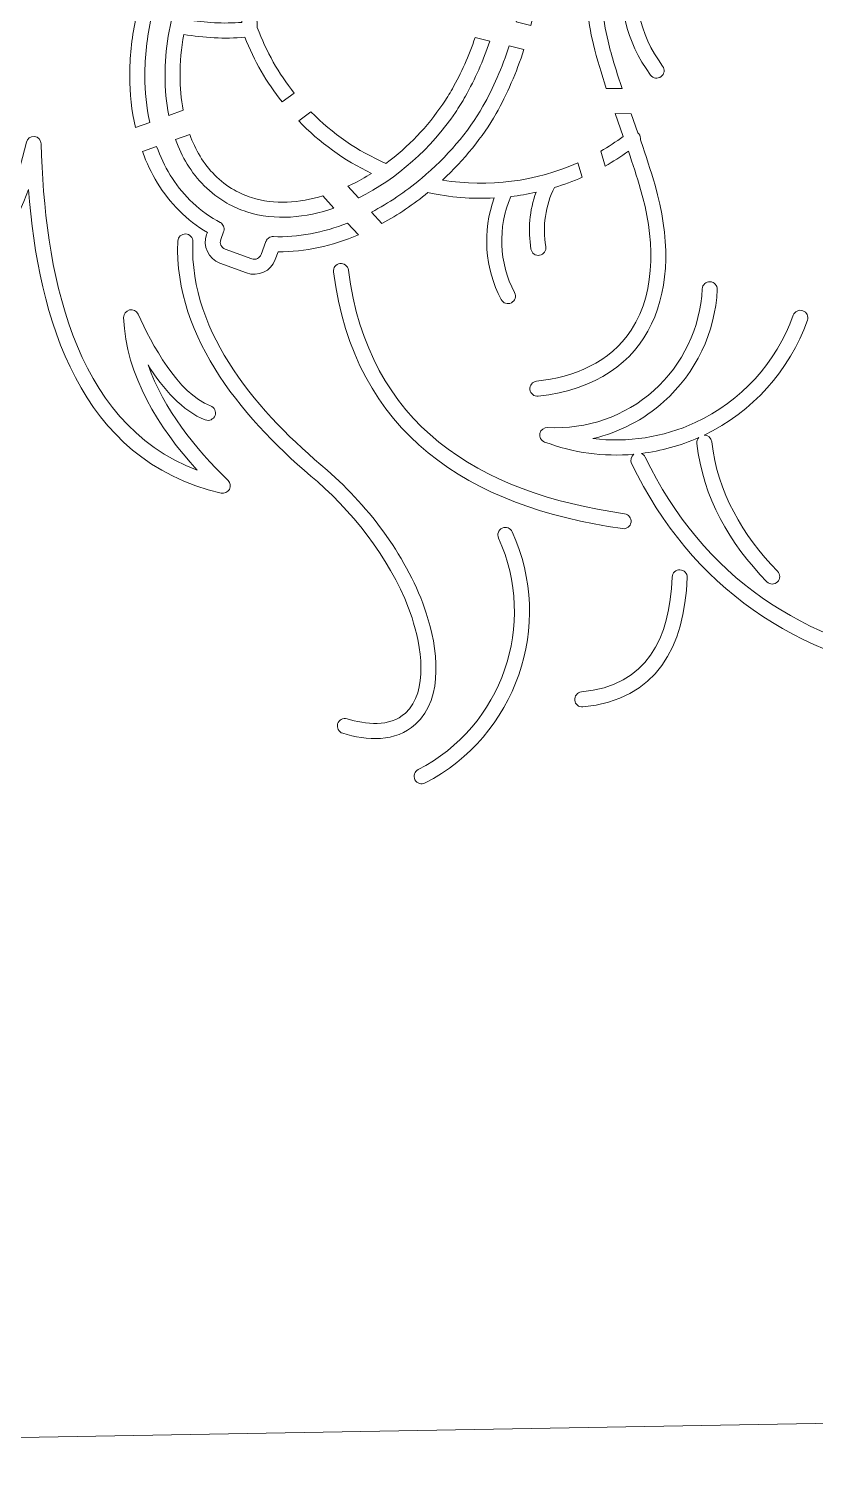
# Model space of a CAD drawing. Header units: centimetres. Extents: x -35.4 to 35.4, y -35.4 to 35.4.
# Drawn here: x 11.38 to 14.52, y -35.18 to -29.49 of the extents above; entities that cross this region are included whole.
import ezdxf

# ---------------------------------------------------------------- set-up
doc = ezdxf.new("R2010")
doc.units = ezdxf.units.CM
doc.header["$MEASUREMENT"] = 0
doc.layers.add('layer 1', color=7, linetype='Continuous')

msp = doc.modelspace()

# ---------------------------------------------------------------- linework, layer by layer
at = {"layer": 'layer 1', "color": 250, "lineweight": 9}
for points, knots in [([(25.92077, -18.09529), (25.92077, -18.09529), (7.04419, -17.76356), (7.04419, -17.76356), (7.04419, -17.76356), (7.04419, -17.76356), (7.04419, -20.26356), (7.04419, -20.26356), (7.04419, -20.26356), (7.04419, -20.26356), (6.44419, -20.26356), (6.44419, -20.26356), (6.44419, -20.26356), (6.44419, -20.26356), (6.44419, -23.76356), (6.44419, -23.76356), (6.44419, -23.76356), (6.44419, -23.76356), (7.04419, -23.76356), (7.04419, -23.76356), (7.04419, -23.76356), (7.04419, -23.76356), (7.04419, -29.17998), (7.04419, -29.17998), (7.04419, -29.17998), (7.04419, -29.17998), (6.44419, -29.17998), (6.44419, -29.17998), (6.44419, -29.17998), (6.44419, -29.17998), (6.44419, -32.67998), (6.44419, -32.67998), (6.44419, -32.67998), (6.44419, -32.67998), (7.04419, -32.67998), (7.04419, -32.67998), (7.04419, -32.67998), (7.04419, -32.67998), (7.04419, -35.17998), (7.04419, -35.17998), (7.04419, -35.17998), (7.04419, -35.17998), (25.92077, -34.84825), (25.92077, -34.84825), (25.92077, -34.84825), (25.92077, -34.84825), (25.92077, -32.67998), (25.92077, -32.67998), (25.92077, -32.67998), (25.92077, -32.67998), (26.52077, -32.67998), (26.52077, -32.67998), (26.52077, -32.67998), (26.52077, -32.67998), (26.52077, -33.27998), (26.52077, -33.27998), (26.52077, -33.27998), (26.52077, -33.27998), (26.82077, -33.27998), (26.82077, -33.27998), (26.82077, -33.27998), (26.90033, -33.27998), (26.97664, -33.24837), (27.0329, -33.19211), (27.0329, -33.19211), (27.08916, -33.13585), (27.12077, -33.05954), (27.12077, -32.97998), (27.12077, -32.97998), (27.12077, -32.97998), (27.12077, -28.87998), (27.12077, -28.87998), (27.12077, -28.87998), (27.12077, -28.71429), (26.98645, -28.57998), (26.82077, -28.57998), (26.82077, -28.57998), (26.82077, -28.57998), (26.52077, -28.57998), (26.52077, -28.57998), (26.52077, -28.57998), (26.52077, -28.57998), (26.52077, -29.17998), (26.52077, -29.17998), (26.52077, -29.17998), (26.52077, -29.17998), (25.92077, -29.17998), (25.92077, -29.17998), (25.92077, -29.17998), (25.92077, -29.17998), (25.92077, -23.76356), (25.92077, -23.76356), (25.92077, -23.76356), (25.92077, -23.76356), (26.59077, -23.76356), (26.59077, -23.76356), (26.59077, -23.76356), (26.59077, -23.76356), (26.59077, -24.36356), (26.59077, -24.36356), (26.59077, -24.36356), (26.59077, -24.36356), (26.82077, -24.36356), (26.82077, -24.36356), (26.82077, -24.36356), (26.90033, -24.36356), (26.97664, -24.33196), (27.0329, -24.2757), (27.0329, -24.2757), (27.08916, -24.21944), (27.12077, -24.14313), (27.12077, -24.06356), (27.12077, -24.06356), (27.12077, -24.06356), (27.12077, -19.96356), (27.12077, -19.96356), (27.12077, -19.96356), (27.12077, -19.79788), (26.98645, -19.66357), (26.82077, -19.66356), (26.82077, -19.66356), (26.82077, -19.66356), (26.59077, -19.66356), (26.59077, -19.66356), (26.59077, -19.66356), (26.59077, -19.66356), (26.59077, -20.26356), (26.59077, -20.26356), (26.59077, -20.26356), (26.59077, -20.26356), (25.92077, -20.26356), (25.92077, -20.26356), (25.92077, -20.26356), (25.92077, -20.26356), (25.92077, -18.09529), (25.92077, -18.09529)], [0, 0, 0, 0, 0.0285714, 0.0285714, 0.0285714, 0.0285714, 0.0571429, 0.0571429, 0.0571429, 0.0571429, 0.0857143, 0.0857143, 0.0857143, 0.0857143, 0.1142857, 0.1142857, 0.1142857, 0.1142857, 0.1428571, 0.1428571, 0.1428571, 0.1428571, 0.1714286, 0.1714286, 0.1714286, 0.1714286, 0.2, 0.2, 0.2, 0.2, 0.2285714, 0.2285714, 0.2285714, 0.2285714, 0.2571429, 0.2571429, 0.2571429, 0.2571429, 0.2857143, 0.2857143, 0.2857143, 0.2857143, 0.3142857, 0.3142857, 0.3142857, 0.3142857, 0.3428571, 0.3428571, 0.3428571, 0.3428571, 0.3714286, 0.3714286, 0.3714286, 0.3714286, 0.4, 0.4, 0.4, 0.4, 0.4285714, 0.4285714, 0.4285714, 0.4285714, 0.4571429, 0.4571429, 0.4571429, 0.4571429, 0.4857143, 0.4857143, 0.4857143, 0.4857143, 0.5142857, 0.5142857, 0.5142857, 0.5142857, 0.5428571, 0.5428571, 0.5428571, 0.5428571, 0.5714286, 0.5714286, 0.5714286, 0.5714286, 0.6, 0.6, 0.6, 0.6, 0.6285714, 0.6285714, 0.6285714, 0.6285714, 0.6571429, 0.6571429, 0.6571429, 0.6571429, 0.6857143, 0.6857143, 0.6857143, 0.6857143, 0.7142857, 0.7142857, 0.7142857, 0.7142857, 0.7428571, 0.7428571, 0.7428571, 0.7428571, 0.7714286, 0.7714286, 0.7714286, 0.7714286, 0.8, 0.8, 0.8, 0.8, 0.8285714, 0.8285714, 0.8285714, 0.8285714, 0.8571429, 0.8571429, 0.8571429, 0.8571429, 0.8857143, 0.8857143, 0.8857143, 0.8857143, 0.9142857, 0.9142857, 0.9142857, 0.9142857, 0.9428571, 0.9428571, 0.9428571, 0.9428571, 1, 1, 1, 1]), ([(13.1927, -28.97023), (13.1927, -28.97023), (13.14685, -29.00911), (13.14685, -29.00911), (13.14685, -29.00911), (13.14979, -29.01297), (13.15278, -29.01678), (13.15583, -29.02055), (13.15583, -29.02055), (13.17166, -29.04013), (13.18862, -29.05855), (13.20659, -29.07576), (13.20659, -29.07576), (13.22718, -29.18721), (13.21852, -29.30868), (13.19053, -29.42579), (13.19053, -29.42579), (13.19053, -29.42579), (13.24881, -29.44008), (13.24881, -29.44008), (13.24881, -29.44008), (13.27325, -29.33785), (13.28375, -29.23243), (13.27472, -29.13189), (13.27472, -29.13189), (13.30344, -29.15216), (13.33386, -29.16982), (13.36557, -29.18468), (13.36557, -29.18468), (13.36427, -29.27283), (13.35043, -29.36687), (13.32711, -29.45929), (13.32711, -29.45929), (13.32711, -29.45929), (13.38537, -29.47358), (13.38537, -29.47358), (13.38537, -29.47358), (13.40774, -29.38482), (13.42173, -29.29457), (13.42496, -29.20871), (13.42496, -29.20871), (13.49204, -29.23175), (13.56341, -29.24288), (13.63572, -29.24062), (13.63572, -29.24062), (13.59374, -29.33518), (13.61153, -29.45369), (13.63482, -29.55017), (13.63482, -29.55017), (13.64892, -29.60857), (13.66675, -29.66676), (13.68614, -29.72463), (13.68614, -29.72463), (13.68614, -29.72463), (13.74968, -29.72537), (13.74968, -29.72537), (13.74968, -29.72537), (13.72825, -29.66258), (13.70843, -29.59939), (13.69315, -29.53609), (13.69315, -29.53609), (13.67227, -29.44962), (13.65224, -29.33038), (13.69874, -29.24875), (13.69874, -29.24875), (13.70167, -29.24361), (13.70484, -29.23865), (13.70825, -29.23386), (13.70825, -29.23386), (13.724, -29.23142), (13.73958, -29.22835), (13.75496, -29.22467), (13.75496, -29.22467), (13.73043, -29.38582), (13.76351, -29.53668), (13.86256, -29.67155), (13.86256, -29.67155), (13.87234, -29.68487), (13.89118, -29.68775), (13.9045, -29.67797), (13.9045, -29.67797), (13.91782, -29.66819), (13.9207, -29.64935), (13.91092, -29.63603), (13.91092, -29.63603), (13.81554, -29.50618), (13.7886, -29.36166), (13.81921, -29.20541), (13.81921, -29.20541), (13.9537, -29.15662), (14.0677, -29.06003), (14.13782, -28.93109), (14.13782, -28.93109), (14.22011, -28.77976), (14.25795, -28.46854), (14.13054, -28.32825), (14.13054, -28.32825), (14.14229, -28.28716), (14.17097, -28.25075), (14.20082, -28.22145), (14.20082, -28.22145), (14.21261, -28.20987), (14.21278, -28.19081), (14.20121, -28.17902), (14.20121, -28.17902), (14.18963, -28.16723), (14.17057, -28.16706), (14.15878, -28.17863), (14.15878, -28.17863), (14.11603, -28.22061), (14.0789, -28.2721), (14.06808, -28.33221), (14.06808, -28.33221), (14.06623, -28.34251), (14.06945, -28.35224), (14.07708, -28.3594), (14.07708, -28.3594), (14.19712, -28.47201), (14.15606, -28.77194), (14.0851, -28.90243), (14.0851, -28.90243), (13.99707, -29.06434), (13.81502, -29.1653), (13.65141, -29.1798), (13.65141, -29.1798), (13.47915, -29.19095), (13.31098, -29.11704), (13.20249, -28.98283), (13.20249, -28.98283), (13.19915, -28.9787), (13.1959, -28.97448), (13.1927, -28.97023)], [0, 0, 0, 0, 0.0294118, 0.0294118, 0.0294118, 0.0294118, 0.0588235, 0.0588235, 0.0588235, 0.0588235, 0.0882353, 0.0882353, 0.0882353, 0.0882353, 0.1176471, 0.1176471, 0.1176471, 0.1176471, 0.1470588, 0.1470588, 0.1470588, 0.1470588, 0.1764706, 0.1764706, 0.1764706, 0.1764706, 0.2058824, 0.2058824, 0.2058824, 0.2058824, 0.2352941, 0.2352941, 0.2352941, 0.2352941, 0.2647059, 0.2647059, 0.2647059, 0.2647059, 0.2941176, 0.2941176, 0.2941176, 0.2941176, 0.3235294, 0.3235294, 0.3235294, 0.3235294, 0.3529412, 0.3529412, 0.3529412, 0.3529412, 0.3823529, 0.3823529, 0.3823529, 0.3823529, 0.4117647, 0.4117647, 0.4117647, 0.4117647, 0.4411765, 0.4411765, 0.4411765, 0.4411765, 0.4705882, 0.4705882, 0.4705882, 0.4705882, 0.5, 0.5, 0.5, 0.5, 0.5294118, 0.5294118, 0.5294118, 0.5294118, 0.5588235, 0.5588235, 0.5588235, 0.5588235, 0.5882353, 0.5882353, 0.5882353, 0.5882353, 0.6176471, 0.6176471, 0.6176471, 0.6176471, 0.6470588, 0.6470588, 0.6470588, 0.6470588, 0.6764706, 0.6764706, 0.6764706, 0.6764706, 0.7058824, 0.7058824, 0.7058824, 0.7058824, 0.7352941, 0.7352941, 0.7352941, 0.7352941, 0.7647059, 0.7647059, 0.7647059, 0.7647059, 0.7941176, 0.7941176, 0.7941176, 0.7941176, 0.8235294, 0.8235294, 0.8235294, 0.8235294, 0.8529412, 0.8529412, 0.8529412, 0.8529412, 0.8823529, 0.8823529, 0.8823529, 0.8823529, 0.9117647, 0.9117647, 0.9117647, 0.9117647, 0.9411765, 0.9411765, 0.9411765, 0.9411765, 1, 1, 1, 1]), ([(11.84571, -29.67633), (11.84591, -29.73753), (11.85197, -29.79972), (11.86508, -29.86023), (11.86508, -29.86023), (11.86508, -29.86023), (11.80819, -29.88081), (11.80819, -29.88081), (11.80819, -29.88081), (11.79301, -29.81384), (11.78593, -29.74477), (11.78571, -29.67653), (11.78571, -29.67653), (11.78547, -29.60208), (11.79313, -29.52689), (11.80789, -29.45284), (11.80789, -29.45284), (11.56621, -29.35309), (11.37693, -29.15793), (11.28487, -28.91326), (11.28487, -28.91326), (11.2628, -28.92911), (11.23944, -28.94385), (11.21476, -28.95741), (11.21476, -28.95741), (11.20028, -28.96537), (11.18198, -28.96005), (11.17402, -28.94557), (11.17402, -28.94557), (11.16606, -28.93109), (11.17138, -28.91279), (11.18586, -28.90483), (11.18586, -28.90483), (11.34501, -28.81738), (11.41269, -28.75758), (11.4678, -28.58632), (11.4678, -28.58632), (11.47286, -28.57059), (11.48982, -28.56189), (11.50555, -28.56695), (11.50555, -28.56695), (11.52128, -28.57201), (11.52998, -28.58897), (11.52492, -28.6047), (11.52492, -28.6047), (11.48032, -28.74328), (11.43919, -28.78257), (11.33443, -28.87399), (11.33443, -28.87399), (11.41683, -29.10836), (11.59363, -29.29634), (11.82133, -29.39342), (11.82133, -29.39342), (11.82842, -29.36538), (11.83651, -29.33759), (11.84556, -29.31013), (11.84556, -29.31013), (11.84556, -29.31013), (11.90168, -29.33156), (11.90168, -29.33156), (11.90168, -29.33156), (11.89007, -29.36705), (11.88013, -29.40315), (11.87201, -29.43959), (11.87201, -29.43959), (11.87201, -29.43959), (11.87148, -29.44198), (11.87148, -29.44198), (11.87148, -29.44198), (11.8544, -29.51938), (11.84545, -29.59832), (11.84571, -29.67633)], [0, 0, 0, 0, 0.0526316, 0.0526316, 0.0526316, 0.0526316, 0.1052632, 0.1052632, 0.1052632, 0.1052632, 0.1578947, 0.1578947, 0.1578947, 0.1578947, 0.2105263, 0.2105263, 0.2105263, 0.2105263, 0.2631579, 0.2631579, 0.2631579, 0.2631579, 0.3157895, 0.3157895, 0.3157895, 0.3157895, 0.3684211, 0.3684211, 0.3684211, 0.3684211, 0.4210526, 0.4210526, 0.4210526, 0.4210526, 0.4736842, 0.4736842, 0.4736842, 0.4736842, 0.5263158, 0.5263158, 0.5263158, 0.5263158, 0.5789474, 0.5789474, 0.5789474, 0.5789474, 0.6315789, 0.6315789, 0.6315789, 0.6315789, 0.6842105, 0.6842105, 0.6842105, 0.6842105, 0.7368421, 0.7368421, 0.7368421, 0.7368421, 0.7894737, 0.7894737, 0.7894737, 0.7894737, 0.8421053, 0.8421053, 0.8421053, 0.8421053, 0.8947368, 0.8947368, 0.8947368, 0.8947368, 1, 1, 1, 1]), ([(12.29432, -29.48261), (12.32973, -29.57777), (12.37975, -29.66565), (12.44173, -29.74355), (12.44173, -29.74355), (12.44173, -29.74355), (12.39321, -29.77893), (12.39321, -29.77893), (12.39321, -29.77893), (12.33181, -29.70138), (12.28156, -29.61457), (12.24472, -29.52085), (12.24472, -29.52085), (12.1635, -29.52753), (12.08148, -29.5237), (12.00126, -29.50936), (12.00126, -29.50936), (11.99125, -29.56472), (11.98605, -29.62064), (11.98623, -29.67588), (11.98623, -29.67588), (11.98637, -29.72062), (11.99017, -29.76667), (11.9986, -29.81194), (11.9986, -29.81194), (11.9986, -29.81194), (11.94148, -29.8326), (11.94148, -29.8326), (11.94148, -29.8326), (11.93112, -29.78083), (11.9264, -29.72788), (11.92623, -29.67607), (11.92623, -29.67607), (11.92589, -29.57047), (11.94391, -29.46273), (11.977, -29.36034), (11.977, -29.36034), (11.977, -29.36034), (12.03313, -29.38179), (12.03313, -29.38179), (12.03313, -29.38179), (12.02587, -29.40449), (12.01939, -29.42748), (12.01374, -29.45064), (12.01374, -29.45064), (12.0861, -29.46341), (12.15997, -29.46705), (12.23325, -29.46157), (12.23325, -29.46157), (12.23325, -29.46157), (12.23258, -29.43451), (12.23258, -29.43451), (12.23258, -29.43451), (12.23258, -29.43451), (12.29271, -29.44233), (12.29271, -29.44233), (12.29271, -29.44233), (12.29299, -29.4558), (12.29354, -29.46924), (12.29432, -29.48261)], [0, 0, 0, 0, 0.0625, 0.0625, 0.0625, 0.0625, 0.125, 0.125, 0.125, 0.125, 0.1875, 0.1875, 0.1875, 0.1875, 0.25, 0.25, 0.25, 0.25, 0.3125, 0.3125, 0.3125, 0.3125, 0.375, 0.375, 0.375, 0.375, 0.4375, 0.4375, 0.4375, 0.4375, 0.5, 0.5, 0.5, 0.5, 0.5625, 0.5625, 0.5625, 0.5625, 0.625, 0.625, 0.625, 0.625, 0.6875, 0.6875, 0.6875, 0.6875, 0.75, 0.75, 0.75, 0.75, 0.8125, 0.8125, 0.8125, 0.8125, 0.875, 0.875, 0.875, 0.875, 1, 1, 1, 1]), ([(13.16297, -29.52199), (13.16297, -29.52199), (13.22146, -29.53634), (13.22146, -29.53634), (13.22146, -29.53634), (13.19571, -29.61447), (13.16243, -29.68902), (13.12431, -29.75607), (13.12431, -29.75607), (13.11178, -29.77811), (13.09837, -29.79965), (13.08416, -29.82066), (13.08416, -29.82066), (12.98848, -29.9621), (12.85231, -30.08494), (12.69906, -30.161), (12.69906, -30.161), (12.69906, -30.161), (12.69813, -30.16146), (12.69813, -30.16146), (12.69813, -30.16146), (12.69813, -30.16146), (12.65598, -30.11516), (12.65598, -30.11516), (12.65598, -30.11516), (12.65598, -30.11516), (12.67239, -30.10725), (12.67239, -30.10725), (12.67239, -30.10725), (12.69873, -30.09417), (12.72455, -30.07961), (12.74971, -30.06372), (12.74971, -30.06372), (12.64042, -30.01137), (12.54231, -29.94024), (12.45935, -29.85446), (12.45935, -29.85446), (12.45935, -29.85446), (12.50834, -29.81874), (12.50834, -29.81874), (12.50834, -29.81874), (12.59317, -29.90491), (12.69441, -29.975), (12.80742, -30.02412), (12.80742, -30.02412), (12.89591, -29.9584), (12.9739, -29.87657), (13.03446, -29.78704), (13.03446, -29.78704), (13.0478, -29.76733), (13.06039, -29.7471), (13.07215, -29.72641), (13.07215, -29.72641), (13.1075, -29.66423), (13.13864, -29.59483), (13.16297, -29.52199)], [0, 0, 0, 0, 0.0666667, 0.0666667, 0.0666667, 0.0666667, 0.1333333, 0.1333333, 0.1333333, 0.1333333, 0.2, 0.2, 0.2, 0.2, 0.2666667, 0.2666667, 0.2666667, 0.2666667, 0.3333333, 0.3333333, 0.3333333, 0.3333333, 0.4, 0.4, 0.4, 0.4, 0.4666667, 0.4666667, 0.4666667, 0.4666667, 0.5333333, 0.5333333, 0.5333333, 0.5333333, 0.6, 0.6, 0.6, 0.6, 0.6666667, 0.6666667, 0.6666667, 0.6666667, 0.7333333, 0.7333333, 0.7333333, 0.7333333, 0.8, 0.8, 0.8, 0.8, 0.8666667, 0.8666667, 0.8666667, 0.8666667, 1, 1, 1, 1]), ([(12.7497, -30.2181), (12.81892, -30.1818), (12.88502, -30.13707), (12.94555, -30.08676), (12.94555, -30.08676), (12.94555, -30.08676), (12.94946, -30.08349), (12.94946, -30.08349), (12.94946, -30.08349), (13.05067, -29.99864), (13.13609, -29.89825), (13.1943, -29.79585), (13.1943, -29.79585), (13.23517, -29.72396), (13.27104, -29.64163), (13.29926, -29.55542), (13.29926, -29.55542), (13.29926, -29.55542), (13.3577, -29.56975), (13.3577, -29.56975), (13.3577, -29.56975), (13.32803, -29.66133), (13.29002, -29.74887), (13.24646, -29.82551), (13.24646, -29.82551), (13.19333, -29.91896), (13.1196, -30.01009), (13.0325, -30.09044), (13.0325, -30.09044), (13.21621, -30.12059), (13.40454, -30.09573), (13.57311, -30.0213), (13.57311, -30.0213), (13.57311, -30.0213), (13.59005, -30.07938), (13.59005, -30.07938), (13.59005, -30.07938), (13.55379, -30.09505), (13.51668, -30.10857), (13.47895, -30.1199), (13.47895, -30.1199), (13.44336, -30.19269), (13.43133, -30.27568), (13.44495, -30.35568), (13.44495, -30.35568), (13.44773, -30.37197), (13.43671, -30.38752), (13.42042, -30.39029), (13.42042, -30.39029), (13.40413, -30.39307), (13.38858, -30.38205), (13.38581, -30.36576), (13.38581, -30.36576), (13.37285, -30.28964), (13.37999, -30.21119), (13.4059, -30.1389), (13.4059, -30.1389), (13.37282, -30.14622), (13.33937, -30.15189), (13.30569, -30.15587), (13.30569, -30.15587), (13.25247, -30.27887), (13.25756, -30.42009), (13.32018, -30.5392), (13.32018, -30.5392), (13.32787, -30.55382), (13.32222, -30.57202), (13.30759, -30.57971), (13.30759, -30.57971), (13.29297, -30.5874), (13.27477, -30.58175), (13.26708, -30.56712), (13.26708, -30.56712), (13.20096, -30.44137), (13.19134, -30.2939), (13.23894, -30.16156), (13.23894, -30.16156), (13.15101, -30.16614), (13.06215, -30.15931), (12.97471, -30.14055), (12.97471, -30.14055), (12.91754, -30.18712), (12.85585, -30.22889), (12.79135, -30.26385), (12.79135, -30.26385), (12.79135, -30.26385), (12.7497, -30.2181), (12.7497, -30.2181)], [0, 0, 0, 0, 0.0434783, 0.0434783, 0.0434783, 0.0434783, 0.0869565, 0.0869565, 0.0869565, 0.0869565, 0.1304348, 0.1304348, 0.1304348, 0.1304348, 0.173913, 0.173913, 0.173913, 0.173913, 0.2173913, 0.2173913, 0.2173913, 0.2173913, 0.2608696, 0.2608696, 0.2608696, 0.2608696, 0.3043478, 0.3043478, 0.3043478, 0.3043478, 0.3478261, 0.3478261, 0.3478261, 0.3478261, 0.3913043, 0.3913043, 0.3913043, 0.3913043, 0.4347826, 0.4347826, 0.4347826, 0.4347826, 0.4782609, 0.4782609, 0.4782609, 0.4782609, 0.5217391, 0.5217391, 0.5217391, 0.5217391, 0.5652174, 0.5652174, 0.5652174, 0.5652174, 0.6086957, 0.6086957, 0.6086957, 0.6086957, 0.6521739, 0.6521739, 0.6521739, 0.6521739, 0.6956522, 0.6956522, 0.6956522, 0.6956522, 0.7391304, 0.7391304, 0.7391304, 0.7391304, 0.7826087, 0.7826087, 0.7826087, 0.7826087, 0.826087, 0.826087, 0.826087, 0.826087, 0.8695652, 0.8695652, 0.8695652, 0.8695652, 0.9130435, 0.9130435, 0.9130435, 0.9130435, 1, 1, 1, 1]), ([(13.78502, -29.82579), (13.78502, -29.82579), (13.81239, -29.90238), (13.81239, -29.90238), (13.81239, -29.90238), (13.81239, -29.90238), (13.81606, -29.9063), (13.81606, -29.9063), (13.81606, -29.9063), (13.82143, -29.91317), (13.82332, -29.92169), (13.82199, -29.9297), (13.82199, -29.9297), (13.82199, -29.9297), (13.82366, -29.9345), (13.82366, -29.9345), (13.82366, -29.9345), (13.84395, -29.99288), (13.86352, -30.05159), (13.88067, -30.11099), (13.88067, -30.11099), (13.99816, -30.51792), (13.88166, -30.89898), (13.41487, -30.95214), (13.41487, -30.95214), (13.39846, -30.95401), (13.38354, -30.94214), (13.38167, -30.92572), (13.38167, -30.92572), (13.3798, -30.90931), (13.39167, -30.89439), (13.40809, -30.89252), (13.40809, -30.89252), (13.55788, -30.87546), (13.70029, -30.81865), (13.78565, -30.68838), (13.78565, -30.68838), (13.8921, -30.52593), (13.87445, -30.30573), (13.82303, -30.12763), (13.82303, -30.12763), (13.80828, -30.07652), (13.79167, -30.02593), (13.77439, -29.97562), (13.77439, -29.97562), (13.74428, -29.99701), (13.71313, -30.01665), (13.68111, -30.03448), (13.68111, -30.03448), (13.68111, -30.03448), (13.66385, -29.97531), (13.66385, -29.97531), (13.66385, -29.97531), (13.69477, -29.95749), (13.7248, -29.93788), (13.75374, -29.91649), (13.75374, -29.91649), (13.75374, -29.91649), (13.72107, -29.82504), (13.72107, -29.82504), (13.72107, -29.82504), (13.72107, -29.82504), (13.78502, -29.82579), (13.78502, -29.82579)], [0, 0, 0, 0, 0.0588235, 0.0588235, 0.0588235, 0.0588235, 0.1176471, 0.1176471, 0.1176471, 0.1176471, 0.1764706, 0.1764706, 0.1764706, 0.1764706, 0.2352941, 0.2352941, 0.2352941, 0.2352941, 0.2941176, 0.2941176, 0.2941176, 0.2941176, 0.3529412, 0.3529412, 0.3529412, 0.3529412, 0.4117647, 0.4117647, 0.4117647, 0.4117647, 0.4705882, 0.4705882, 0.4705882, 0.4705882, 0.5294118, 0.5294118, 0.5294118, 0.5294118, 0.5882353, 0.5882353, 0.5882353, 0.5882353, 0.6470588, 0.6470588, 0.6470588, 0.6470588, 0.7058824, 0.7058824, 0.7058824, 0.7058824, 0.7647059, 0.7647059, 0.7647059, 0.7647059, 0.8235294, 0.8235294, 0.8235294, 0.8235294, 0.8823529, 0.8823529, 0.8823529, 0.8823529, 1, 1, 1, 1]), ([(11.76128, -30.63873), (11.76073, -30.62429), (11.77022, -30.61177), (11.78427, -30.6084), (11.78427, -30.6084), (11.79833, -30.60504), (11.81246, -30.6119), (11.81851, -30.62503), (11.81851, -30.62503), (11.87332, -30.74399), (11.97684, -30.94089), (12.10819, -30.99047), (12.10819, -30.99047), (12.12365, -30.99631), (12.1315, -31.01368), (12.12567, -31.02913), (12.12567, -31.02913), (12.11983, -31.04459), (12.10246, -31.05244), (12.08701, -31.04661), (12.08701, -31.04661), (11.9951, -31.01192), (11.91855, -30.92287), (11.85849, -30.82756), (11.85849, -30.82756), (11.9199, -31.00403), (12.04778, -31.16098), (12.17748, -31.28771), (12.17748, -31.28771), (12.18724, -31.29725), (12.18938, -31.31159), (12.18283, -31.32356), (12.18283, -31.32356), (12.17629, -31.33553), (12.16306, -31.34147), (12.14977, -31.3384), (12.14977, -31.3384), (11.58554, -31.20829), (11.42066, -30.64331), (11.38154, -30.12779), (11.38154, -30.12779), (11.28732, -30.38986), (11.11809, -30.59762), (10.85879, -30.7348), (10.85879, -30.7348), (10.84418, -30.74252), (10.82597, -30.73691), (10.81824, -30.72231), (10.81824, -30.72231), (10.81052, -30.7077), (10.81613, -30.68949), (10.83073, -30.68176), (10.83073, -30.68176), (11.12971, -30.5236), (11.30064, -30.26779), (11.37317, -29.93986), (11.37317, -29.93986), (11.37646, -29.92498), (11.39015, -29.91502), (11.40532, -29.91648), (11.40532, -29.91648), (11.42049, -29.91793), (11.43205, -29.93031), (11.43245, -29.94555), (11.43245, -29.94555), (11.44543, -30.4369), (11.54911, -31.05718), (12.05503, -31.24742), (12.05503, -31.24742), (11.90064, -31.07803), (11.77017, -30.8707), (11.76128, -30.63873)], [0, 0, 0, 0, 0.0526316, 0.0526316, 0.0526316, 0.0526316, 0.1052632, 0.1052632, 0.1052632, 0.1052632, 0.1578947, 0.1578947, 0.1578947, 0.1578947, 0.2105263, 0.2105263, 0.2105263, 0.2105263, 0.2631579, 0.2631579, 0.2631579, 0.2631579, 0.3157895, 0.3157895, 0.3157895, 0.3157895, 0.3684211, 0.3684211, 0.3684211, 0.3684211, 0.4210526, 0.4210526, 0.4210526, 0.4210526, 0.4736842, 0.4736842, 0.4736842, 0.4736842, 0.5263158, 0.5263158, 0.5263158, 0.5263158, 0.5789474, 0.5789474, 0.5789474, 0.5789474, 0.6315789, 0.6315789, 0.6315789, 0.6315789, 0.6842105, 0.6842105, 0.6842105, 0.6842105, 0.7368421, 0.7368421, 0.7368421, 0.7368421, 0.7894737, 0.7894737, 0.7894737, 0.7894737, 0.8421053, 0.8421053, 0.8421053, 0.8421053, 0.8947368, 0.8947368, 0.8947368, 0.8947368, 1, 1, 1, 1]), ([(12.02474, -29.90882), (12.0467, -29.96911), (12.07914, -30.02494), (12.12473, -30.07059), (12.12473, -30.07059), (12.14783, -30.09371), (12.17377, -30.11358), (12.20219, -30.12974), (12.20219, -30.12974), (12.22398, -30.14213), (12.24701, -30.15216), (12.27089, -30.15978), (12.27089, -30.15978), (12.36338, -30.1893), (12.46286, -30.18147), (12.55577, -30.15362), (12.55577, -30.15362), (12.55577, -30.15362), (12.60016, -30.20238), (12.60016, -30.20238), (12.60016, -30.20238), (12.4882, -30.24064), (12.36634, -30.25322), (12.25265, -30.21695), (12.25265, -30.21695), (12.2248, -30.20806), (12.19795, -30.19635), (12.17253, -30.1819), (12.17253, -30.1819), (12.13943, -30.16308), (12.10918, -30.13992), (12.08228, -30.11299), (12.08228, -30.11299), (12.03022, -30.06087), (11.99321, -29.99758), (11.96833, -29.92923), (11.96833, -29.92923), (11.96833, -29.92923), (12.02474, -29.90882), (12.02474, -29.90882)], [0, 0, 0, 0, 0.0909091, 0.0909091, 0.0909091, 0.0909091, 0.1818182, 0.1818182, 0.1818182, 0.1818182, 0.2727273, 0.2727273, 0.2727273, 0.2727273, 0.3636364, 0.3636364, 0.3636364, 0.3636364, 0.4545455, 0.4545455, 0.4545455, 0.4545455, 0.5454545, 0.5454545, 0.5454545, 0.5454545, 0.6363636, 0.6363636, 0.6363636, 0.6363636, 0.7272727, 0.7272727, 0.7272727, 0.7272727, 0.8181818, 0.8181818, 0.8181818, 0.8181818, 1, 1, 1, 1]), ([(12.35834, -30.31545), (12.45675, -30.32014), (12.55739, -30.29989), (12.65429, -30.26183), (12.65429, -30.26183), (12.65429, -30.26183), (12.69727, -30.30905), (12.69727, -30.30905), (12.69727, -30.30905), (12.59339, -30.35264), (12.4847, -30.37748), (12.37762, -30.37606), (12.37762, -30.37606), (12.37762, -30.37606), (12.36604, -30.40761), (12.36604, -30.40761), (12.36604, -30.40761), (12.34909, -30.45379), (12.29751, -30.47766), (12.25133, -30.4607), (12.25133, -30.4607), (12.25133, -30.4607), (12.14528, -30.42176), (12.14528, -30.42176), (12.14528, -30.42176), (12.0991, -30.40481), (12.07522, -30.35325), (12.09218, -30.30707), (12.09218, -30.30707), (12.09218, -30.30707), (12.09501, -30.29937), (12.09501, -30.29937), (12.09501, -30.29937), (12.0541, -30.27521), (12.01647, -30.24591), (11.98288, -30.21228), (11.98288, -30.21228), (11.91588, -30.14519), (11.86806, -30.06432), (11.83631, -29.97698), (11.83631, -29.97698), (11.83631, -29.97698), (11.89273, -29.95658), (11.89273, -29.95658), (11.89273, -29.95658), (11.92156, -30.03584), (11.96475, -30.10922), (12.02534, -30.16988), (12.02534, -30.16988), (12.05731, -30.2019), (12.09338, -30.22953), (12.13272, -30.25189), (12.13272, -30.25189), (12.13272, -30.25189), (12.14589, -30.2591), (12.14589, -30.2591), (12.14589, -30.2591), (12.14589, -30.2591), (12.14737, -30.25994), (12.14737, -30.25994), (12.14737, -30.25994), (12.15294, -30.26326), (12.15707, -30.26816), (12.15949, -30.27376), (12.15949, -30.27376), (12.16225, -30.28013), (12.16284, -30.28745), (12.16067, -30.29449), (12.16067, -30.29449), (12.16067, -30.29449), (12.16007, -30.29625), (12.16007, -30.29625), (12.16007, -30.29625), (12.16007, -30.29625), (12.1485, -30.32775), (12.1485, -30.32775), (12.1485, -30.32775), (12.14295, -30.34287), (12.15085, -30.35989), (12.16596, -30.36544), (12.16596, -30.36544), (12.16596, -30.36544), (12.27201, -30.40438), (12.27201, -30.40438), (12.27201, -30.40438), (12.28712, -30.40993), (12.30417, -30.40205), (12.30972, -30.38693), (12.30972, -30.38693), (12.30972, -30.38693), (12.32858, -30.33554), (12.32858, -30.33554), (12.32858, -30.33554), (12.32858, -30.33554), (12.3293, -30.3337), (12.3293, -30.3337), (12.3293, -30.3337), (12.33176, -30.32787), (12.33591, -30.3232), (12.34095, -30.32004), (12.34095, -30.32004), (12.34597, -30.31687), (12.35198, -30.31515), (12.35834, -30.31545)], [0, 0, 0, 0, 0.037037, 0.037037, 0.037037, 0.037037, 0.0740741, 0.0740741, 0.0740741, 0.0740741, 0.1111111, 0.1111111, 0.1111111, 0.1111111, 0.1481481, 0.1481481, 0.1481481, 0.1481481, 0.1851852, 0.1851852, 0.1851852, 0.1851852, 0.2222222, 0.2222222, 0.2222222, 0.2222222, 0.2592593, 0.2592593, 0.2592593, 0.2592593, 0.2962963, 0.2962963, 0.2962963, 0.2962963, 0.3333333, 0.3333333, 0.3333333, 0.3333333, 0.3703704, 0.3703704, 0.3703704, 0.3703704, 0.4074074, 0.4074074, 0.4074074, 0.4074074, 0.4444444, 0.4444444, 0.4444444, 0.4444444, 0.4814815, 0.4814815, 0.4814815, 0.4814815, 0.5185185, 0.5185185, 0.5185185, 0.5185185, 0.5555556, 0.5555556, 0.5555556, 0.5555556, 0.5925926, 0.5925926, 0.5925926, 0.5925926, 0.6296296, 0.6296296, 0.6296296, 0.6296296, 0.6666667, 0.6666667, 0.6666667, 0.6666667, 0.7037037, 0.7037037, 0.7037037, 0.7037037, 0.7407407, 0.7407407, 0.7407407, 0.7407407, 0.7777778, 0.7777778, 0.7777778, 0.7777778, 0.8148148, 0.8148148, 0.8148148, 0.8148148, 0.8518519, 0.8518519, 0.8518519, 0.8518519, 0.8888889, 0.8888889, 0.8888889, 0.8888889, 0.9259259, 0.9259259, 0.9259259, 0.9259259, 1, 1, 1, 1]), ([(12.96825, -31.81773), (13.01209, -31.95053), (13.04206, -32.15445), (12.9251, -32.26059), (12.9251, -32.26059), (12.8452, -32.33309), (12.73123, -32.32529), (12.63486, -32.2962), (12.63486, -32.2962), (12.61904, -32.29143), (12.61004, -32.27463), (12.61481, -32.25881), (12.61481, -32.25881), (12.61958, -32.24299), (12.63638, -32.23399), (12.6522, -32.23876), (12.6522, -32.23876), (12.72642, -32.26116), (12.82222, -32.27292), (12.88478, -32.21615), (12.88478, -32.21615), (12.98042, -32.12936), (12.9464, -31.94296), (12.91128, -31.83653), (12.91128, -31.83653), (12.84269, -31.62875), (12.69674, -31.43548), (12.53393, -31.2929), (12.53393, -31.2929), (12.25203, -31.0569), (11.96107, -30.72631), (11.9773, -30.33392), (11.9773, -30.33392), (11.97798, -30.31741), (11.992, -30.3045), (12.00851, -30.30519), (12.00851, -30.30519), (12.02502, -30.30587), (12.03793, -30.31989), (12.03724, -30.3364), (12.03724, -30.3364), (12.0219, -30.70754), (12.30662, -31.02435), (12.57295, -31.24733), (12.57295, -31.24733), (12.74444, -31.3975), (12.89626, -31.59963), (12.96825, -31.81773)], [0, 0, 0, 0, 0.0769231, 0.0769231, 0.0769231, 0.0769231, 0.1538462, 0.1538462, 0.1538462, 0.1538462, 0.2307692, 0.2307692, 0.2307692, 0.2307692, 0.3076923, 0.3076923, 0.3076923, 0.3076923, 0.3846154, 0.3846154, 0.3846154, 0.3846154, 0.4615385, 0.4615385, 0.4615385, 0.4615385, 0.5384615, 0.5384615, 0.5384615, 0.5384615, 0.6153846, 0.6153846, 0.6153846, 0.6153846, 0.6923077, 0.6923077, 0.6923077, 0.6923077, 0.7692308, 0.7692308, 0.7692308, 0.7692308, 0.8461538, 0.8461538, 0.8461538, 0.8461538, 1, 1, 1, 1]), ([(12.59805, -30.45681), (12.59595, -30.44042), (12.60761, -30.42534), (12.62399, -30.42323), (12.62399, -30.42323), (12.64038, -30.42113), (12.65546, -30.43279), (12.65757, -30.44917), (12.65757, -30.44917), (12.73676, -31.06677), (13.17374, -31.33762), (13.75922, -31.42086), (13.75922, -31.42086), (13.77558, -31.42318), (13.78703, -31.43842), (13.7847, -31.45478), (13.7847, -31.45478), (13.78238, -31.47114), (13.76714, -31.48259), (13.75078, -31.48026), (13.75078, -31.48026), (13.13801, -31.39314), (12.68079, -31.10203), (12.59805, -30.45681)], [0, 0, 0, 0, 0.1428571, 0.1428571, 0.1428571, 0.1428571, 0.2857143, 0.2857143, 0.2857143, 0.2857143, 0.4285714, 0.4285714, 0.4285714, 0.4285714, 0.5714286, 0.5714286, 0.5714286, 0.5714286, 0.7142857, 0.7142857, 0.7142857, 0.7142857, 1, 1, 1, 1]), ([(14.10028, -30.49569), (14.11678, -30.4965), (14.12958, -30.51062), (14.12876, -30.52713), (14.12876, -30.52713), (14.12032, -30.69842), (14.04374, -30.85928), (13.91606, -30.97379), (13.91606, -30.97379), (13.8351, -31.04641), (13.73738, -31.09669), (13.63305, -31.1211), (13.63305, -31.1211), (13.77116, -31.13814), (13.91303, -31.11675), (14.04079, -31.0576), (14.04079, -31.0576), (14.22328, -30.9731), (14.3642, -30.81883), (14.43186, -30.62946), (14.43186, -30.62946), (14.43742, -30.6139), (14.45464, -30.60574), (14.4702, -30.6113), (14.4702, -30.6113), (14.48576, -30.61686), (14.49392, -30.63408), (14.48836, -30.64964), (14.48836, -30.64964), (14.41659, -30.85054), (14.26847, -31.01486), (14.07647, -31.10711), (14.07647, -31.10711), (14.09177, -31.10678), (14.10515, -31.11823), (14.10691, -31.13373), (14.10691, -31.13373), (14.12979, -31.33578), (14.22923, -31.50616), (14.36959, -31.6503), (14.36959, -31.6503), (14.38112, -31.66214), (14.38087, -31.6812), (14.36903, -31.69272), (14.36903, -31.69272), (14.35719, -31.70425), (14.33813, -31.704), (14.32661, -31.69216), (14.32661, -31.69216), (14.17682, -31.53834), (14.07169, -31.35595), (14.04729, -31.14047), (14.04729, -31.14047), (14.04629, -31.13168), (14.04924, -31.12332), (14.05472, -31.11716), (14.05472, -31.11716), (13.98173, -31.14959), (13.90467, -31.17074), (13.82635, -31.18049), (13.82635, -31.18049), (13.83252, -31.18328), (13.83778, -31.18815), (13.84095, -31.19469), (13.84095, -31.19469), (14.07421, -31.67542), (14.46886, -31.9362), (14.99293, -32.01864), (14.99293, -32.01864), (15.00925, -32.02121), (15.02047, -32.03662), (15.01791, -32.05294), (15.01791, -32.05294), (15.01534, -32.06926), (14.99993, -32.08048), (14.98361, -32.07792), (14.98361, -32.07792), (14.44008, -31.99241), (14.02884, -31.71934), (13.78697, -31.22089), (13.78697, -31.22089), (13.78059, -31.20773), (13.78474, -31.19211), (13.79608, -31.18369), (13.79608, -31.18369), (13.67623, -31.1941), (13.55428, -31.17799), (13.44018, -31.135), (13.44018, -31.135), (13.4262, -31.12974), (13.41831, -31.11529), (13.42142, -31.10068), (13.42142, -31.10068), (13.42453, -31.08607), (13.43762, -31.0761), (13.45254, -31.07698), (13.45254, -31.07698), (13.6074, -31.08618), (13.76051, -31.03271), (13.876, -30.92913), (13.876, -30.92913), (13.99175, -30.82531), (14.06118, -30.67947), (14.06884, -30.52417), (14.06884, -30.52417), (14.06965, -30.50767), (14.08377, -30.49487), (14.10028, -30.49569)], [0, 0, 0, 0, 0.0357143, 0.0357143, 0.0357143, 0.0357143, 0.0714286, 0.0714286, 0.0714286, 0.0714286, 0.1071429, 0.1071429, 0.1071429, 0.1071429, 0.1428571, 0.1428571, 0.1428571, 0.1428571, 0.1785714, 0.1785714, 0.1785714, 0.1785714, 0.2142857, 0.2142857, 0.2142857, 0.2142857, 0.25, 0.25, 0.25, 0.25, 0.2857143, 0.2857143, 0.2857143, 0.2857143, 0.3214286, 0.3214286, 0.3214286, 0.3214286, 0.3571429, 0.3571429, 0.3571429, 0.3571429, 0.3928571, 0.3928571, 0.3928571, 0.3928571, 0.4285714, 0.4285714, 0.4285714, 0.4285714, 0.4642857, 0.4642857, 0.4642857, 0.4642857, 0.5, 0.5, 0.5, 0.5, 0.5357143, 0.5357143, 0.5357143, 0.5357143, 0.5714286, 0.5714286, 0.5714286, 0.5714286, 0.6071429, 0.6071429, 0.6071429, 0.6071429, 0.6428571, 0.6428571, 0.6428571, 0.6428571, 0.6785714, 0.6785714, 0.6785714, 0.6785714, 0.7142857, 0.7142857, 0.7142857, 0.7142857, 0.75, 0.75, 0.75, 0.75, 0.7857143, 0.7857143, 0.7857143, 0.7857143, 0.8214286, 0.8214286, 0.8214286, 0.8214286, 0.8571429, 0.8571429, 0.8571429, 0.8571429, 0.8928571, 0.8928571, 0.8928571, 0.8928571, 0.9285714, 0.9285714, 0.9285714, 0.9285714, 1, 1, 1, 1]), ([(13.31101, -31.49312), (13.48041, -31.86555), (13.32727, -32.30694), (12.96361, -32.49443), (12.96361, -32.49443), (12.94892, -32.50201), (12.93077, -32.4962), (12.9232, -32.48152), (12.9232, -32.48152), (12.91562, -32.46683), (12.92143, -32.44868), (12.93611, -32.44111), (12.93611, -32.44111), (13.27139, -32.26824), (13.41258, -31.86134), (13.25639, -31.51796), (13.25639, -31.51796), (13.24955, -31.50292), (13.25624, -31.48507), (13.27128, -31.47823), (13.27128, -31.47823), (13.28632, -31.47139), (13.30417, -31.47808), (13.31101, -31.49312)], [0, 0, 0, 0, 0.1428571, 0.1428571, 0.1428571, 0.1428571, 0.2857143, 0.2857143, 0.2857143, 0.2857143, 0.4285714, 0.4285714, 0.4285714, 0.4285714, 0.5714286, 0.5714286, 0.5714286, 0.5714286, 0.7142857, 0.7142857, 0.7142857, 0.7142857, 1, 1, 1, 1]), ([(13.58712, -32.13158), (13.84991, -32.10585), (13.93951, -31.91862), (13.94888, -31.67327), (13.94888, -31.67327), (13.94951, -31.65676), (13.96349, -31.64381), (13.98001, -31.64444), (13.98001, -31.64444), (13.99652, -31.64507), (14.00947, -31.65905), (14.00884, -31.67557), (14.00884, -31.67557), (13.99829, -31.9516), (13.88688, -32.16252), (13.59296, -32.1913), (13.59296, -32.1913), (13.57652, -32.19291), (13.56179, -32.18081), (13.56018, -32.16436), (13.56018, -32.16436), (13.55857, -32.14792), (13.57067, -32.13319), (13.58712, -32.13158)], [0, 0, 0, 0, 0.1428571, 0.1428571, 0.1428571, 0.1428571, 0.2857143, 0.2857143, 0.2857143, 0.2857143, 0.4285714, 0.4285714, 0.4285714, 0.4285714, 0.5714286, 0.5714286, 0.5714286, 0.5714286, 0.7142857, 0.7142857, 0.7142857, 0.7142857, 1, 1, 1, 1])]:
    msp.add_open_spline(points, degree=3, knots=knots, dxfattribs=at)

doc.saveas('drawing.dxf')
